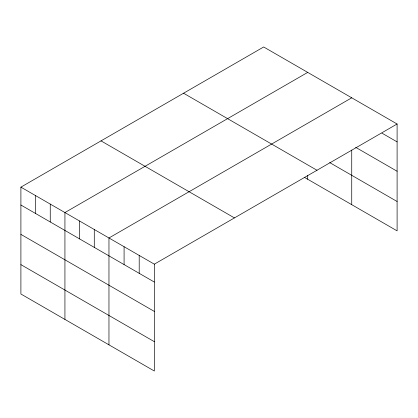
<?xml version="1.0" encoding="UTF-8"?>
<svg xmlns="http://www.w3.org/2000/svg" width="418" height="418" viewBox="0 0 418 418"><rect width="100%" height="100%" fill="white"/><g stroke="black" fill="none" stroke-linecap="round" stroke-linejoin="round"><path stroke-width="0.63" d="M20.9 187.139L154.326 264.166L154.326 371.027L20.9 294L20.9 187.139L263.674 46.973L397.1 124L397.1 230.861L304.32 177.295M307.705 72.392L64.931 212.558L64.931 319.42M351.737 97.812L108.962 237.978L108.962 344.84M154.326 264.166L397.1 124M381.979 133.154L397.1 141.885M355.655 147.319L397.1 171.249M329.718 162.602L397.1 201.502M183.559 93.224L316.985 170.257M101.015 140.882L234.441 217.914M20.9 205.019L154.326 282.051M20.9 234.383L154.326 311.415M20.9 264.636L154.326 341.668M351.737 150.099L351.737 204.674M307.705 175.424L307.705 179.254M139.204 255.44L139.204 273.32M124.083 246.709L124.083 264.589M94.285 229.503L94.285 247.383M79.608 221.028L79.608 238.913M50.254 204.083L50.254 221.963M35.577 195.608L35.577 213.493"/></g></svg>
